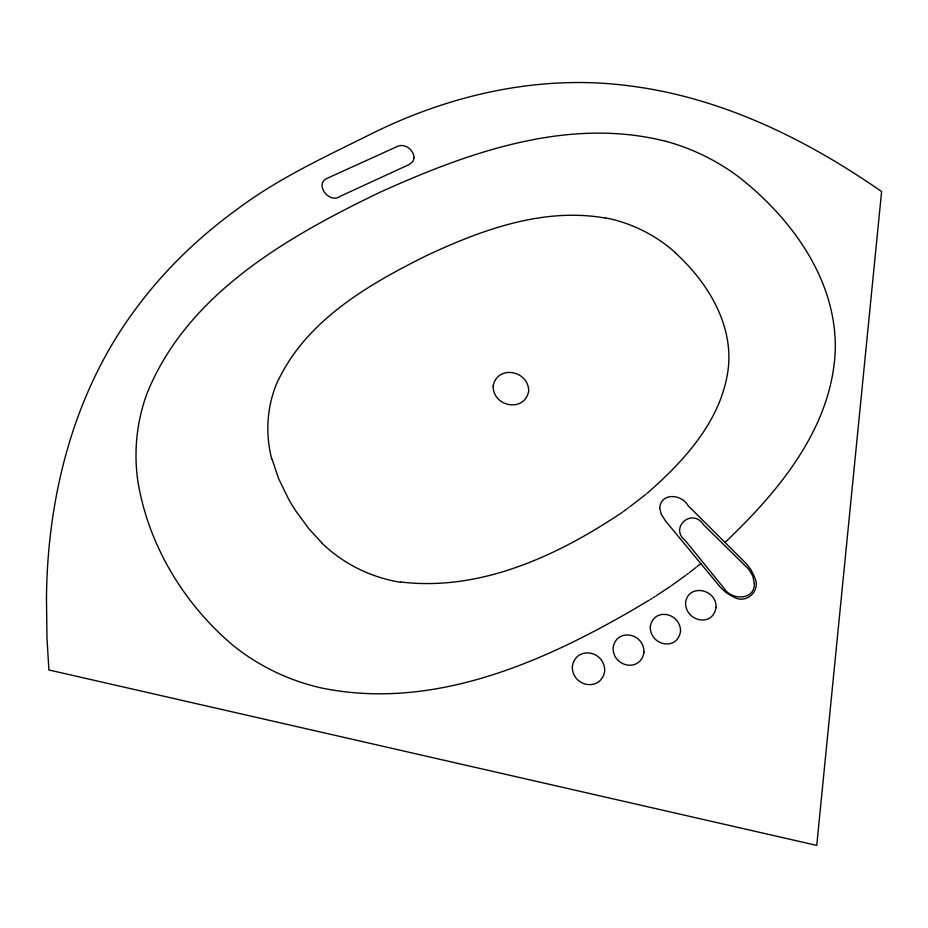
<?xml version="1.0" encoding="UTF-8"?>
<svg xmlns="http://www.w3.org/2000/svg" width="928" height="928" viewBox="0 0 928 928"><rect width="100%" height="100%" fill="white"/><g stroke="black" fill="none" stroke-linecap="round" stroke-linejoin="round"><path stroke-width="1.39" d="M278.655 379.471C307.876 319.255 369.332 283.991 427.008 255.397C482.119 229.634 543.75 207.13 605.439 218.092M725.023 542.462C778.638 491.469 832.091 427.82 835.258 350.32C837.044 280.059 791.236 217.767 738.015 176.366A189.393 163.989 30.8 0 0 665.875 141.276M700.826 563.598L696.882 566.764M646.99 493.452C683.634 461.413 720.024 422.043 727.772 372.093C734.744 326.18 708.076 282.622 675.317 252.822M645.853 494.357L630.17 506.526M695.896 567.553L689.376 572.611M688.367 573.376L686.836 574.536M685.815 575.302L671.222 585.788M629.138 507.291L628.117 508.057M627.096 508.811L623.106 511.722M622.12 512.43C557.403 555.872 480.078 591.693 400.513 581.972M670.155 586.531L656.05 595.869M654.948 596.576L653.289 597.62M652.175 598.316L650.493 599.36M649.38 600.056C551.916 658.648 436.543 712.252 320.206 687.706A206.329 194.544 16.9 0 1 233.114 645.459C183.779 603.896 148.004 544.608 137.762 480.634A205.332 191.748 14 0 1 146.833 393.936C186.98 293.77 287.68 236.733 380.155 192.2C468.327 152.343 568.458 116.464 665.863 141.346M321.656 542.613L308.943 528.879L295.464 510.458A216.607 197.664 25.6 0 1 288.504 498.928L278.69 478.836L272.055 459.14M605.45 217.86A130.152 114.422 29.8 0 1 675.433 252.718M271.776 459.198A136.95 126.695 20.1 0 1 278.47 379.39M400.478 582.274A137.39 127.681 21.9 0 1 321.506 542.752M754.336 583.758C754.65 600.706 730.962 600.312 724.002 588.236L685.27 540.572C668.891 527.58 692.346 507.314 703.366 524.598L748.594 569.073L752.852 576.033L754.336 583.758M659.692 507.871L661.235 514.309L665.817 521.316L720.348 587.204L725.789 592.331L731.728 596.031A29.244 25.984 47.4 0 0 733.016 596.623C746.042 605.137 761.726 590.684 754.394 576.984A29.383 26.228 47.9 0 0 753.93 575.662L750.81 569.467L746.24 563.632L688.054 505.632C681.848 494.067 661.049 492.292 659.692 507.871M572.344 666.478C571.857 687.103 601.39 692.207 604.685 670.944C605.033 650.482 575.754 645.401 572.344 666.478M650.284 626.748C649.89 645.598 677.266 651.514 680.537 631.458C680.816 612.758 653.66 606.866 650.284 626.748M414.155 157.737L412.844 161.588L409.051 164.592L340.193 196.295C328.86 204.566 313.293 183.025 328.222 177.84L396.117 147.018C403.958 142.286 413.61 149.373 414.155 157.737M493.139 385.944C492.884 407.125 524.598 412.751 528.682 391.198C528.763 370.202 497.362 364.6 493.139 385.944M643.986 652.187C640.935 672.614 612.747 667.371 613.083 647.86C616.25 627.606 644.206 632.826 643.986 652.187M716.022 607.504C712.808 627.746 685.293 621.447 685.572 602.678C688.158 583.086 717.031 588.932 716.022 607.504M46.47 598.699L46.968 637.606L48.894 669.97L816.744 845.396L881.6 191.551C805.794 138.794 719.838 96.698 627.235 85.596C539.307 74.356 449.604 94.76 370.875 134.096C325.264 156.786 278.609 178.211 237.626 208.928C198.696 237.116 163.618 270.848 135.175 309.662C73.637 392.416 47.282 496.677 46.47 598.699"/></g></svg>
